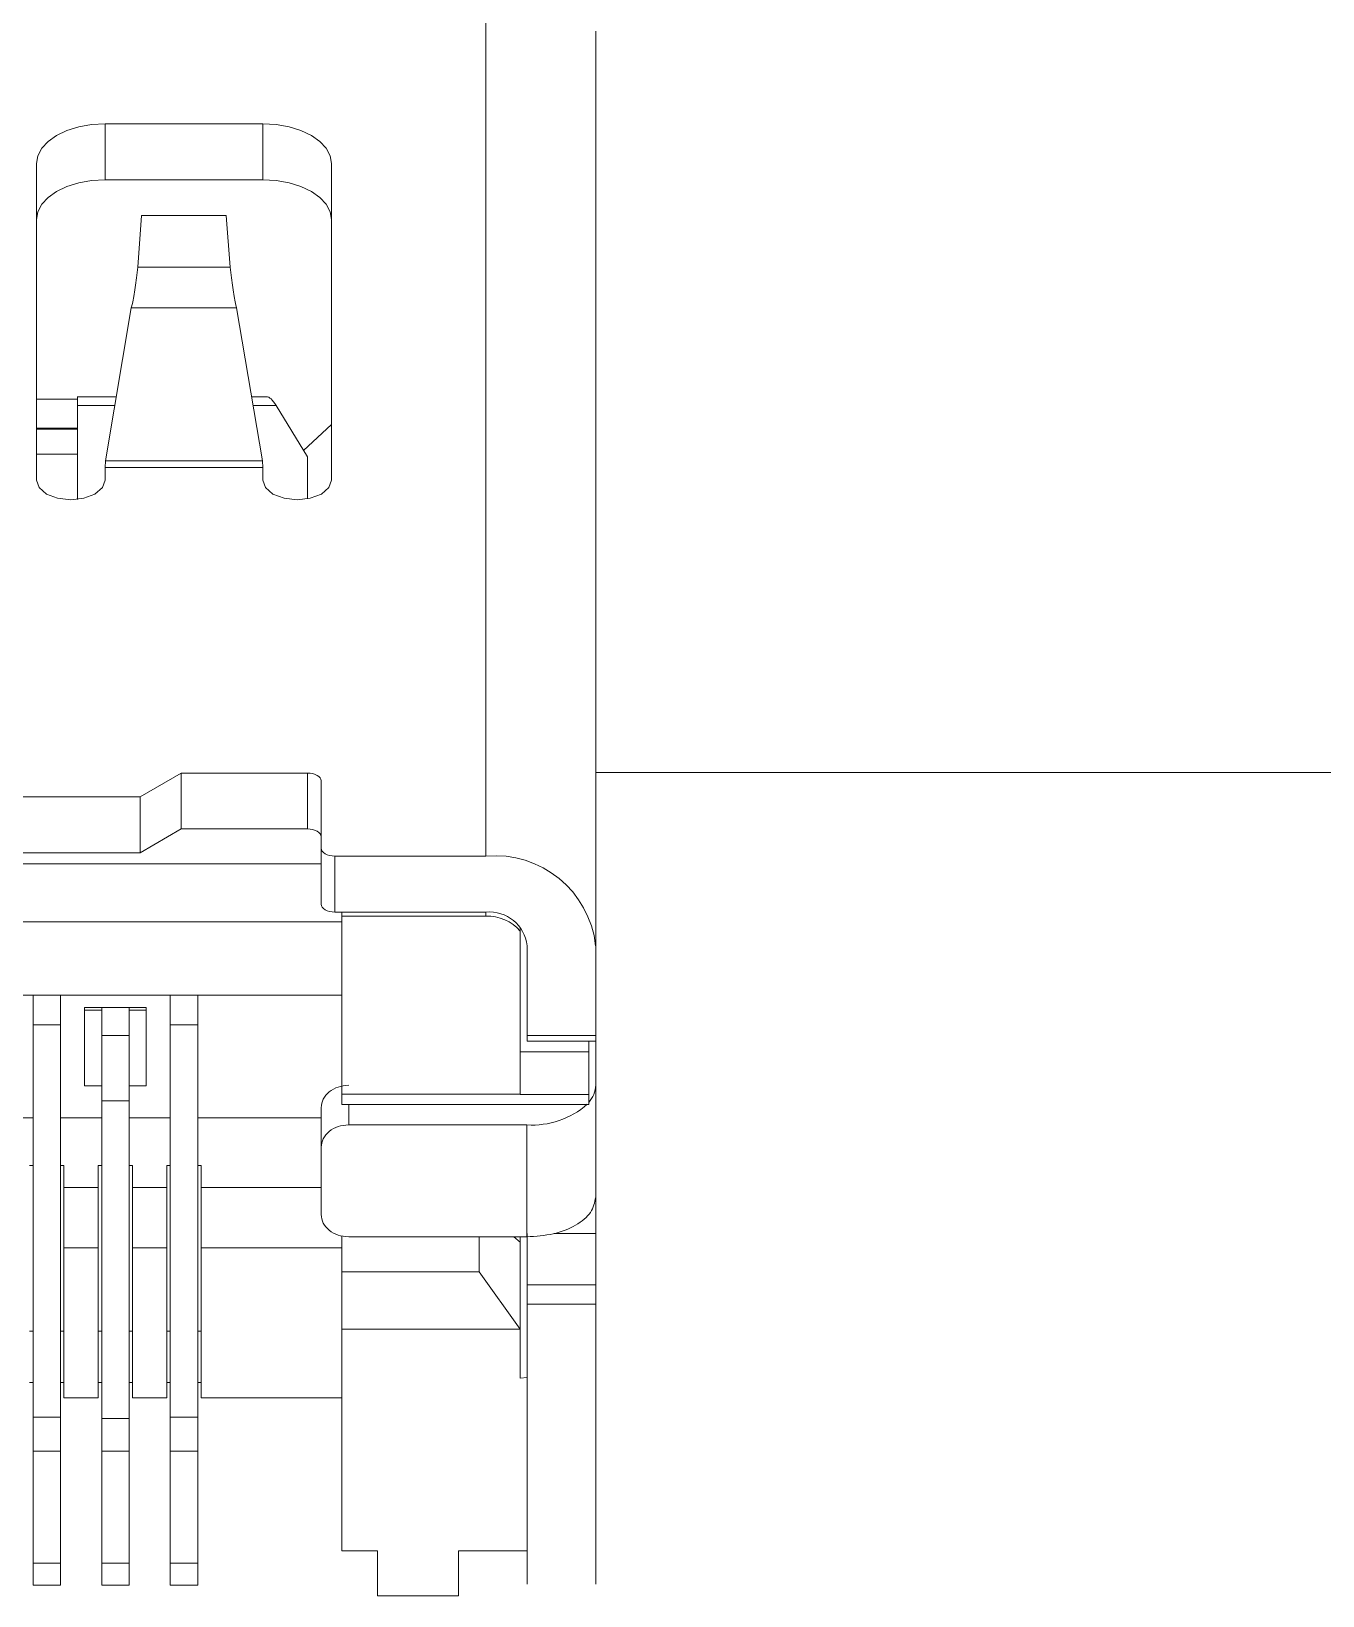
# Model space of a CAD drawing. Header units: millimetres. Extents: x -331 to 5585, y -2655 to 1513.
# Drawn here: x 5015.83 to 5025.24, y 777.93 to 789.34 of the extents above; entities that cross this region are included whole.
import ezdxf

# ---------------------------------------------------------------- set-up
doc = ezdxf.new("R2010")
doc.units = ezdxf.units.MM

msp = doc.modelspace()

# ---------------------------------------------------------------- linework, layer by layer
at = {"color": 7, "linetype": 'Continuous', "lineweight": 15}
for p, q in [((5019.142, 783.326), (5019.142, 789.994)), ((5019.942, 789.34), (5019.942, 782.673)), ((5016.367, 788.666), (5017.517, 788.666)), ((5016.367, 788.258), (5016.367, 788.666)), ((5017.517, 788.258), (5017.517, 788.666)), ((5015.867, 786.068), (5015.867, 788.377)), ((5018.017, 788.377), (5018.017, 786.068)), ((5016.367, 788.258), (5017.517, 788.258)), ((5016.633, 787.998), (5016.605, 787.62)), ((5017.25, 787.998), (5016.633, 787.998)), ((5017.279, 787.62), (5017.25, 787.998)), ((5016.605, 787.62), (5017.279, 787.62)), ((5016.558, 787.323), (5016.371, 786.209)), ((5016.558, 787.323), (5016.566, 787.355)), ((5017.325, 787.323), (5016.558, 787.323)), ((5017.318, 787.355), (5017.325, 787.323)), ((5017.513, 786.209), (5017.325, 787.323)), ((5015.867, 786.659), (5016.167, 786.659)), ((5016.449, 786.676), (5016.167, 786.676)), ((5017.543, 786.676), (5017.434, 786.676)), ((5016.167, 786.381), (5016.167, 786.612)), ((5017.614, 786.612), (5017.842, 786.237)), ((5016.167, 786.447), (5015.867, 786.447)), ((5017.813, 786.284), (5018.017, 786.473)), ((5016.167, 786.257), (5016.167, 786.381)), ((5015.867, 786.257), (5016.167, 786.257)), ((5016.167, 785.927), (5016.167, 786.257)), ((5016.371, 786.209), (5016.367, 786.16)), ((5016.371, 786.209), (5017.513, 786.209)), ((5017.517, 786.16), (5017.513, 786.209)), ((5017.842, 786.237), (5017.842, 785.93)), ((5016.367, 786.16), (5016.367, 786.068)), ((5017.517, 786.16), (5016.367, 786.16)), ((5017.517, 786.068), (5017.517, 786.16)), ((5016.922, 783.932), (5016.622, 783.759)), ((5017.842, 783.932), (5016.922, 783.932)), ((5016.922, 783.932), (5016.922, 783.524)), ((5017.842, 783.524), (5017.842, 783.932)), ((5019.942, 783.936), (5030.242, 783.936)), ((5017.942, 783.384), (5017.942, 783.874)), ((5016.622, 783.759), (5014.862, 783.759)), ((5016.622, 783.759), (5016.622, 783.351)), ((5016.622, 783.351), (5016.922, 783.524)), ((5016.922, 783.524), (5017.842, 783.524)), ((5014.862, 783.351), (5016.622, 783.351)), ((5017.942, 783.384), (5017.942, 782.975)), ((5019.142, 783.326), (5018.042, 783.326)), ((5018.042, 783.326), (5018.042, 782.918)), ((5017.942, 783.27), (5006.942, 783.27)), ((5018.042, 782.918), (5019.142, 782.918)), ((5018.092, 782.918), (5018.092, 782.889)), ((5018.092, 782.889), (5019.142, 782.889)), ((5018.092, 782.889), (5018.092, 781.59)), ((5006.792, 782.846), (5018.092, 782.846)), ((5019.392, 782.808), (5019.392, 782.779)), ((5019.392, 782.779), (5019.392, 781.59)), ((5019.442, 782.673), (5019.442, 782.019)), ((5019.942, 782.673), (5019.942, 782.019)), ((5006.792, 782.313), (5018.092, 782.313)), ((5016.217, 782.221), (5016.667, 782.221)), ((5016.217, 781.65), (5016.217, 782.221)), ((5016.217, 782.202), (5016.342, 782.202)), ((5016.342, 782.221), (5016.342, 782.019)), ((5016.542, 782.019), (5016.542, 782.221)), ((5016.542, 782.202), (5016.667, 782.202)), ((5016.667, 781.65), (5016.667, 782.221)), ((5015.842, 782.095), (5016.042, 782.095)), ((5015.842, 779.236), (5015.842, 782.095)), ((5016.042, 779.236), (5016.042, 782.095)), ((5016.842, 782.095), (5017.042, 782.095)), ((5016.842, 779.236), (5016.842, 782.095)), ((5017.042, 779.236), (5017.042, 782.095)), ((5016.542, 782.019), (5016.342, 782.019)), ((5019.442, 782.019), (5019.942, 782.019)), ((5019.442, 781.977), (5019.942, 781.977)), ((5019.892, 781.977), (5019.892, 781.898)), ((5019.942, 781.977), (5019.942, 781.655)), ((5019.892, 781.898), (5019.392, 781.898)), ((5019.892, 781.898), (5019.892, 781.588)), ((5016.342, 781.65), (5016.217, 781.65)), ((5016.667, 781.65), (5016.542, 781.65)), ((5019.942, 781.655), (5019.942, 780.839)), ((5016.342, 781.542), (5016.542, 781.542)), ((5016.342, 779.226), (5016.342, 781.542)), ((5016.542, 779.226), (5016.542, 781.542)), ((5018.092, 781.59), (5019.392, 781.59)), ((5018.092, 781.516), (5018.092, 781.59)), ((5018.092, 781.516), (5019.892, 781.516)), ((5019.392, 781.59), (5019.392, 781.588)), ((5019.392, 781.588), (5019.892, 781.588)), ((5019.892, 781.588), (5019.892, 781.516)), ((5015.842, 781.417), (5015.542, 781.417)), ((5016.342, 781.417), (5016.042, 781.417)), ((5016.842, 781.417), (5016.542, 781.417)), ((5017.942, 781.417), (5017.042, 781.417)), ((5017.942, 781.492), (5017.942, 781.203)), ((5018.142, 781.366), (5019.441, 781.366)), ((5019.441, 781.366), (5019.441, 780.55)), ((5017.942, 781.203), (5017.942, 780.713)), ((5015.842, 781.071), (5015.817, 781.071)), ((5016.067, 781.071), (5016.042, 781.071)), ((5016.067, 780.909), (5016.067, 781.071)), ((5016.342, 781.071), (5016.317, 781.071)), ((5016.317, 781.071), (5016.317, 780.909)), ((5016.567, 781.071), (5016.542, 781.071)), ((5016.567, 780.909), (5016.567, 781.071)), ((5016.842, 781.071), (5016.817, 781.071)), ((5016.817, 781.071), (5016.817, 780.909)), ((5017.067, 781.071), (5017.042, 781.071)), ((5017.067, 780.909), (5017.067, 781.071)), ((5016.317, 780.909), (5016.067, 780.909)), ((5016.067, 780.909), (5016.067, 780.47)), ((5016.317, 780.47), (5016.317, 780.909)), ((5016.817, 780.909), (5016.567, 780.909)), ((5016.567, 780.909), (5016.567, 780.47)), ((5016.817, 780.47), (5016.817, 780.909)), ((5017.067, 780.909), (5017.942, 780.909)), ((5017.067, 780.47), (5017.067, 780.909)), ((5018.092, 780.558), (5018.092, 780.295)), ((5019.441, 780.55), (5018.142, 780.55)), ((5019.092, 780.55), (5019.092, 780.295)), ((5019.392, 780.512), (5019.345, 780.55)), ((5019.392, 780.55), (5019.392, 780.512)), ((5019.392, 780.512), (5019.392, 779.877)), ((5019.442, 780.574), (5019.442, 780.199)), ((5019.942, 780.574), (5019.942, 780.199)), ((5016.067, 780.47), (5016.317, 780.47)), ((5016.067, 779.377), (5016.067, 780.47)), ((5016.317, 779.377), (5016.317, 780.47)), ((5016.567, 780.47), (5016.817, 780.47)), ((5016.567, 779.377), (5016.567, 780.47)), ((5016.817, 779.377), (5016.817, 780.47)), ((5018.092, 780.47), (5017.067, 780.47)), ((5017.067, 779.377), (5017.067, 780.47)), ((5018.092, 780.295), (5019.092, 780.295)), ((5018.092, 780.295), (5018.092, 779.877)), ((5019.092, 780.295), (5019.392, 779.877)), ((5019.942, 780.199), (5019.442, 780.199)), ((5019.942, 780.06), (5019.442, 780.06)), ((5019.442, 780.06), (5019.442, 779.872)), ((5019.942, 780.06), (5019.942, 778.018)), ((5015.817, 779.862), (5015.842, 779.862)), ((5016.042, 779.862), (5016.067, 779.862)), ((5016.317, 779.862), (5016.342, 779.862)), ((5016.542, 779.862), (5016.567, 779.862)), ((5016.817, 779.862), (5016.842, 779.862)), ((5017.042, 779.862), (5017.067, 779.862)), ((5018.092, 779.877), (5019.392, 779.877)), ((5018.092, 779.877), (5018.092, 778.26)), ((5019.392, 779.877), (5019.392, 779.519)), ((5019.442, 779.872), (5019.442, 779.525)), ((5015.842, 779.487), (5015.817, 779.487)), ((5016.067, 779.487), (5016.042, 779.487)), ((5016.342, 779.487), (5016.317, 779.487)), ((5016.567, 779.487), (5016.542, 779.487)), ((5016.842, 779.487), (5016.817, 779.487)), ((5017.067, 779.487), (5017.042, 779.487)), ((5019.392, 779.519), (5019.442, 779.525)), ((5019.442, 779.525), (5019.442, 778.26)), ((5016.067, 779.377), (5016.317, 779.377)), ((5016.567, 779.377), (5016.817, 779.377)), ((5017.067, 779.377), (5018.092, 779.377)), ((5015.842, 779.236), (5016.042, 779.236)), ((5016.342, 779.226), (5016.542, 779.226)), ((5016.842, 779.236), (5017.042, 779.236)), ((5016.042, 778.988), (5015.842, 778.988)), ((5015.842, 778.988), (5015.842, 778.171)), ((5016.042, 778.171), (5016.042, 778.988)), ((5016.542, 778.988), (5016.342, 778.988)), ((5016.342, 778.988), (5016.342, 778.171)), ((5016.542, 778.171), (5016.542, 778.988)), ((5017.042, 778.988), (5016.842, 778.988)), ((5016.842, 778.988), (5016.842, 778.171)), ((5017.042, 778.171), (5017.042, 778.988)), ((5018.092, 778.26), (5018.352, 778.26)), ((5018.352, 777.933), (5018.352, 778.26)), ((5018.942, 778.26), (5019.442, 778.26)), ((5018.942, 777.933), (5018.942, 778.26)), ((5019.442, 778.26), (5019.442, 778.018)), ((5016.042, 778.171), (5015.842, 778.171)), ((5015.842, 778.171), (5015.842, 778.009)), ((5016.042, 778.009), (5016.042, 778.171)), ((5016.542, 778.171), (5016.342, 778.171)), ((5016.342, 778.171), (5016.342, 778.009)), ((5016.542, 778.009), (5016.542, 778.171)), ((5017.042, 778.171), (5016.842, 778.171)), ((5016.842, 778.171), (5016.842, 778.009)), ((5017.042, 778.009), (5017.042, 778.171)), ((5016.042, 778.009), (5015.842, 778.009)), ((5016.542, 778.009), (5016.342, 778.009)), ((5017.042, 778.009), (5016.842, 778.009)), ((5018.942, 777.933), (5018.352, 777.933))]:
    msp.add_line(p, q, dxfattribs=at)
at = {"color": 8, "linetype": 'Continuous', "lineweight": 15}
for p, q in [((5016.167, 786.612), (5016.439, 786.612)), ((5017.445, 786.612), (5017.614, 786.612)), ((5015.867, 786.44), (5016.167, 786.44)), ((5019.142, 782.889), (5019.142, 782.918)), ((5018.142, 781.516), (5018.142, 781.366)), ((5019.942, 780.574), (5019.639, 780.574))]:
    msp.add_line(p, q, dxfattribs=at)
at = {"color": 7, "linetype": 'Continuous', "lineweight": 15, "flags": 128}
for points in [[(5015.867, 788.377), (5015.876, 788.433), (5015.905, 788.488), (5015.951, 788.537), (5016.013, 788.581), (5016.089, 788.617), (5016.175, 788.644), (5016.269, 788.66), (5016.367, 788.666)], [(5017.517, 788.666), (5017.614, 788.66), (5017.708, 788.644), (5017.794, 788.617), (5017.87, 788.581), (5017.932, 788.537), (5017.979, 788.488), (5018.007, 788.433), (5018.017, 788.377)], [(5015.867, 787.969), (5015.876, 788.025), (5015.905, 788.079), (5015.951, 788.129), (5016.013, 788.173), (5016.089, 788.209), (5016.175, 788.236), (5016.269, 788.252), (5016.367, 788.258)], [(5017.517, 788.258), (5017.614, 788.252), (5017.708, 788.236), (5017.794, 788.209), (5017.87, 788.173), (5017.932, 788.129), (5017.979, 788.079), (5018.007, 788.025), (5018.017, 787.969)], [(5016.367, 786.068), (5016.348, 786.013), (5016.293, 785.966), (5016.212, 785.935), (5016.117, 785.924), (5016.021, 785.935), (5015.94, 785.966), (5015.886, 786.013), (5015.867, 786.068)], [(5018.017, 786.068), (5017.998, 786.013), (5017.943, 785.966), (5017.862, 785.935), (5017.767, 785.924), (5017.671, 785.935), (5017.59, 785.966), (5017.536, 786.013), (5017.517, 786.068)], [(5017.842, 783.932), (5017.861, 783.931), (5017.88, 783.928), (5017.897, 783.922), (5017.912, 783.915), (5017.925, 783.906), (5017.934, 783.896), (5017.94, 783.886), (5017.942, 783.874)], [(5017.842, 783.524), (5017.861, 783.523), (5017.88, 783.519), (5017.897, 783.514), (5017.912, 783.507), (5017.925, 783.498), (5017.934, 783.488), (5017.94, 783.477), (5017.942, 783.466)], [(5018.042, 783.326), (5018.022, 783.327), (5018.003, 783.33), (5017.986, 783.336), (5017.971, 783.343), (5017.959, 783.352), (5017.949, 783.361), (5017.944, 783.372), (5017.942, 783.384)], [(5017.942, 782.975), (5017.944, 782.964), (5017.949, 782.953), (5017.959, 782.943), (5017.971, 782.935), (5017.986, 782.927), (5018.003, 782.922), (5018.022, 782.919), (5018.042, 782.918)], [(5015.842, 782.313), (5015.842, 782.298), (5015.842, 782.229), (5015.842, 782.16), (5015.842, 782.095)], [(5016.042, 782.095), (5016.042, 782.16), (5016.042, 782.229), (5016.042, 782.298), (5016.042, 782.313)], [(5016.842, 782.313), (5016.842, 782.298), (5016.842, 782.229), (5016.842, 782.16), (5016.842, 782.095)], [(5017.042, 782.095), (5017.042, 782.16), (5017.042, 782.229), (5017.042, 782.298), (5017.042, 782.313)], [(5016.342, 782.019), (5016.342, 781.976), (5016.342, 781.925), (5016.342, 781.867), (5016.342, 781.805), (5016.342, 781.739), (5016.342, 781.672), (5016.342, 781.606), (5016.342, 781.542)], [(5016.542, 781.542), (5016.542, 781.606), (5016.542, 781.672), (5016.542, 781.739), (5016.542, 781.805), (5016.542, 781.867), (5016.542, 781.925), (5016.542, 781.976), (5016.542, 782.019)], [(5019.442, 782.019), (5019.442, 782.005), (5019.442, 781.993), (5019.442, 781.984), (5019.442, 781.979), (5019.442, 781.977)], [(5019.942, 781.977), (5019.942, 781.979), (5019.942, 781.984), (5019.942, 781.993), (5019.942, 782.005), (5019.942, 782.019)], [(5019.942, 780.839), (5019.942, 780.834), (5019.942, 780.736), (5019.942, 780.645), (5019.942, 780.574)], [(5019.442, 780.199), (5019.442, 780.186), (5019.442, 780.171), (5019.442, 780.153), (5019.442, 780.134), (5019.442, 780.115), (5019.442, 780.095), (5019.442, 780.077), (5019.442, 780.06)], [(5019.942, 780.199), (5019.942, 780.186), (5019.942, 780.171), (5019.942, 780.153), (5019.942, 780.134), (5019.942, 780.115), (5019.942, 780.095), (5019.942, 780.077), (5019.942, 780.06)], [(5015.842, 779.236), (5015.842, 779.203), (5015.842, 779.169), (5015.842, 779.134), (5015.842, 779.1), (5015.842, 779.068), (5015.842, 779.038), (5015.842, 779.011), (5015.842, 778.988)], [(5016.042, 778.988), (5016.042, 779.011), (5016.042, 779.038), (5016.042, 779.068), (5016.042, 779.1), (5016.042, 779.134), (5016.042, 779.169), (5016.042, 779.203), (5016.042, 779.236)], [(5016.342, 779.226), (5016.342, 779.195), (5016.342, 779.162), (5016.342, 779.128), (5016.342, 779.095), (5016.342, 779.064), (5016.342, 779.036), (5016.342, 779.01), (5016.342, 778.988)], [(5016.542, 778.988), (5016.542, 779.01), (5016.542, 779.036), (5016.542, 779.064), (5016.542, 779.095), (5016.542, 779.128), (5016.542, 779.162), (5016.542, 779.195), (5016.542, 779.226)], [(5016.842, 779.236), (5016.842, 779.203), (5016.842, 779.169), (5016.842, 779.134), (5016.842, 779.1), (5016.842, 779.068), (5016.842, 779.038), (5016.842, 779.011), (5016.842, 778.988)], [(5017.042, 778.988), (5017.042, 779.011), (5017.042, 779.038), (5017.042, 779.068), (5017.042, 779.1), (5017.042, 779.134), (5017.042, 779.169), (5017.042, 779.203), (5017.042, 779.236)]]:
    msp.add_lwpolyline(points, dxfattribs=at)
at = {"color": 7, "linetype": 'Continuous', "lineweight": 15}
for centre, radius, start, end in [((4980.576, 786.644), 35.591, 359.9483, 0.0517), ((5019.208, 782.591), 0.738, 6.356, 95.1788), ((5019.167, 782.642), 0.277, 6.346, 95.1788), ((5019.15, 782.567), 0.322, 41.238, 91.418), ((5019.74, 781.663), 0.202, 318.7499, 357.9446), ((5019.479, 781.972), 0.607, 266.3839, 311.3486)]:
    msp.add_arc(centre, radius, start, end, dxfattribs=at)
msp.add_ellipse((5017.614, 786.326), major_axis=(-0.077, 0.349), ratio=0.273669, start_param=5.607867, end_param=6.22327, dxfattribs=at)
for points, knots in [([(5016.566, 787.355), (5016.569, 787.372), (5016.576, 787.405), (5016.585, 787.47), (5016.595, 787.542), (5016.601, 787.594), (5016.605, 787.62)], [0, 0, 0, 0, 0.249971, 0.5, 0.749942, 1, 1, 1, 1]), ([(5017.279, 787.62), (5017.282, 787.594), (5017.288, 787.542), (5017.298, 787.47), (5017.308, 787.405), (5017.314, 787.372), (5017.318, 787.355)], [0, 0, 0, 0, 0.250022, 0.500007, 0.750008, 1, 1, 1, 1]), ([(5018.142, 781.655), (5018.115, 781.652), (5018.063, 781.647), (5017.997, 781.61), (5017.951, 781.556), (5017.945, 781.513), (5017.942, 781.492)], [0, 0, 0, 0, 0.249978, 0.500043, 0.749991, 1, 1, 1, 1]), ([(5018.142, 781.366), (5018.115, 781.364), (5018.063, 781.359), (5017.997, 781.321), (5017.951, 781.267), (5017.945, 781.224), (5017.942, 781.203)], [0, 0, 0, 0, 0.249974, 0.50009, 0.749996, 1, 1, 1, 1]), ([(5019.942, 780.839), (5019.934, 780.801), (5019.919, 780.725), (5019.803, 780.63), (5019.638, 780.563), (5019.506, 780.554), (5019.441, 780.55)], [0, 0, 0, 0, 0.250004, 0.499997, 0.750028, 1, 1, 1, 1]), ([(5017.942, 780.713), (5017.945, 780.691), (5017.951, 780.649), (5017.997, 780.595), (5018.063, 780.557), (5018.115, 780.552), (5018.142, 780.55)], [0, 0, 0, 0, 0.250004, 0.49991, 0.750026, 1, 1, 1, 1])]:
    msp.add_open_spline(points, degree=3, knots=knots, dxfattribs=at)

doc.saveas('drawing.dxf')
